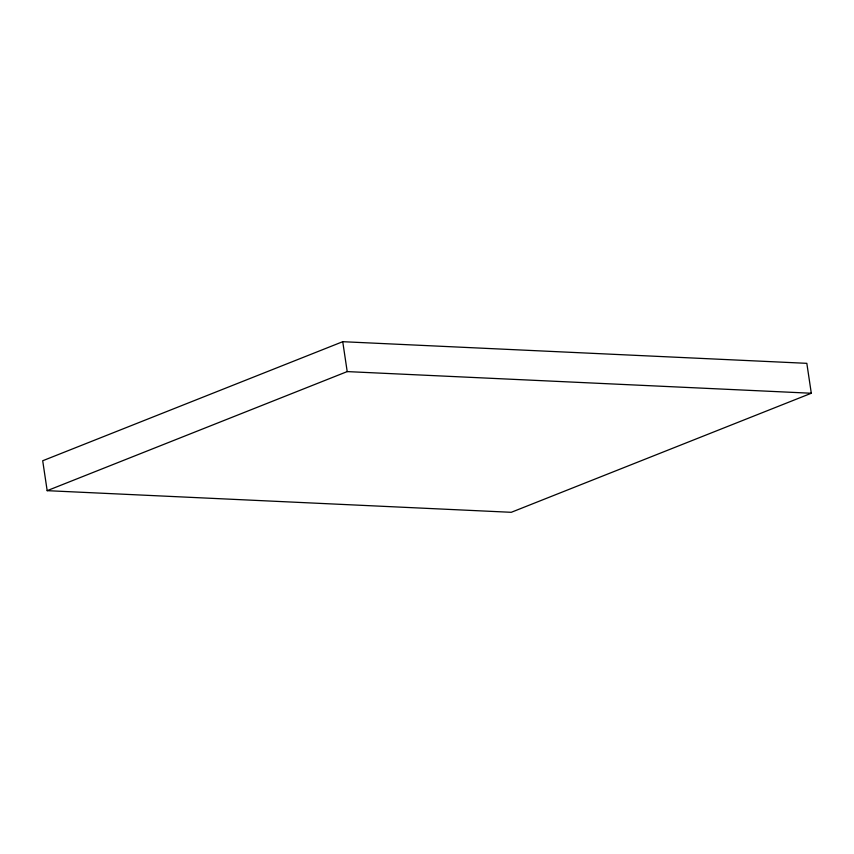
<?xml version="1.0" encoding="UTF-8"?>
<svg xmlns="http://www.w3.org/2000/svg" width="854" height="854" viewBox="0 0 854 854"><rect width="100%" height="100%" fill="white"/><g stroke="black" fill="none" stroke-linecap="round" stroke-linejoin="round"><path stroke-width="1.28" d="M342.742 341.696L42.7 460.754L47.173 490.666L511.258 512.304L811.3 393.246L806.827 363.334L342.742 341.696L347.204 371.597L47.173 490.666M347.204 371.597L811.3 393.246"/></g></svg>
